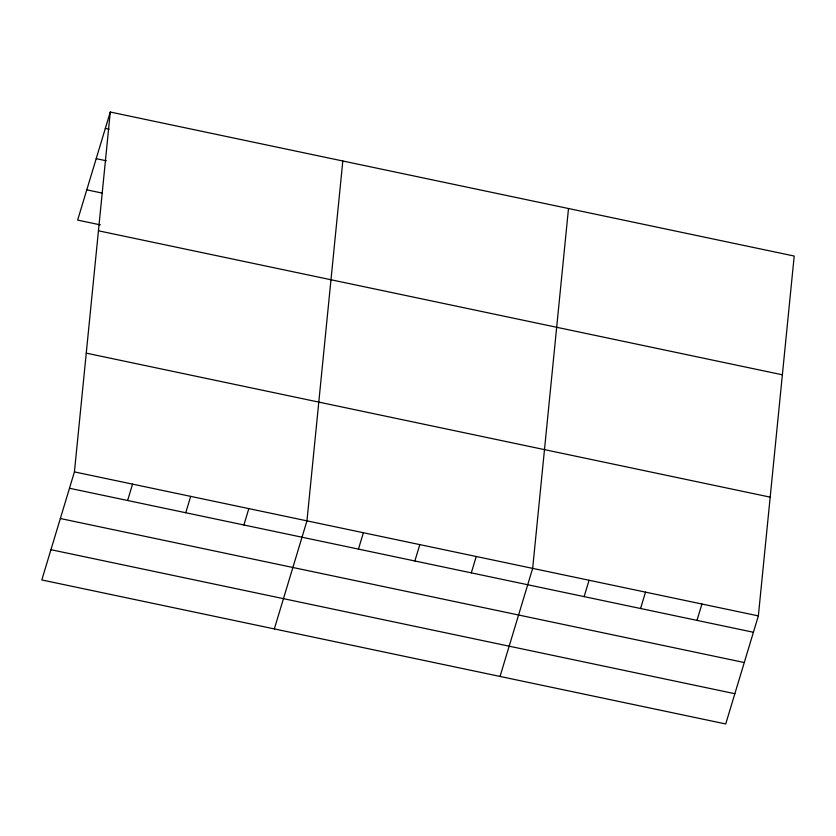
<?xml version="1.0" encoding="UTF-8"?>
<svg xmlns="http://www.w3.org/2000/svg" width="836" height="836" viewBox="0 0 836 836"><rect width="100%" height="100%" fill="white"/><g stroke="black" fill="none" stroke-linecap="round" stroke-linejoin="round"><path stroke-width="1.25" d="M74.425 471.891L110.279 112.034L794.2 256.046L758.356 615.902L725.721 723.966L41.8 579.954L74.425 471.891L758.356 615.902M342.812 160.993L306.958 520.849L274.333 628.923M568.501 208.519L532.657 568.375L500.032 676.449M110.279 112.034L77.643 220.098L100.393 224.884M127.615 500.492L132.558 484.128M185.749 512.74L190.692 496.375M243.882 524.977L248.825 508.612M358.445 549.106L363.388 532.731M414.865 560.977L419.808 544.612M471.295 572.859L476.238 556.494M584.134 596.622L589.077 580.257M640.564 608.503L645.507 592.139M696.984 620.385L701.927 604.02M105.336 128.399L109.129 129.193M96.203 158.662L106.308 160.784M86.787 189.835L101.95 193.032M98.449 230.788L782.371 374.8M86.254 353.137L770.186 497.148M69.482 488.255L753.414 632.267M60.349 518.519L744.27 662.53M50.933 549.691L734.865 693.713"/></g></svg>
